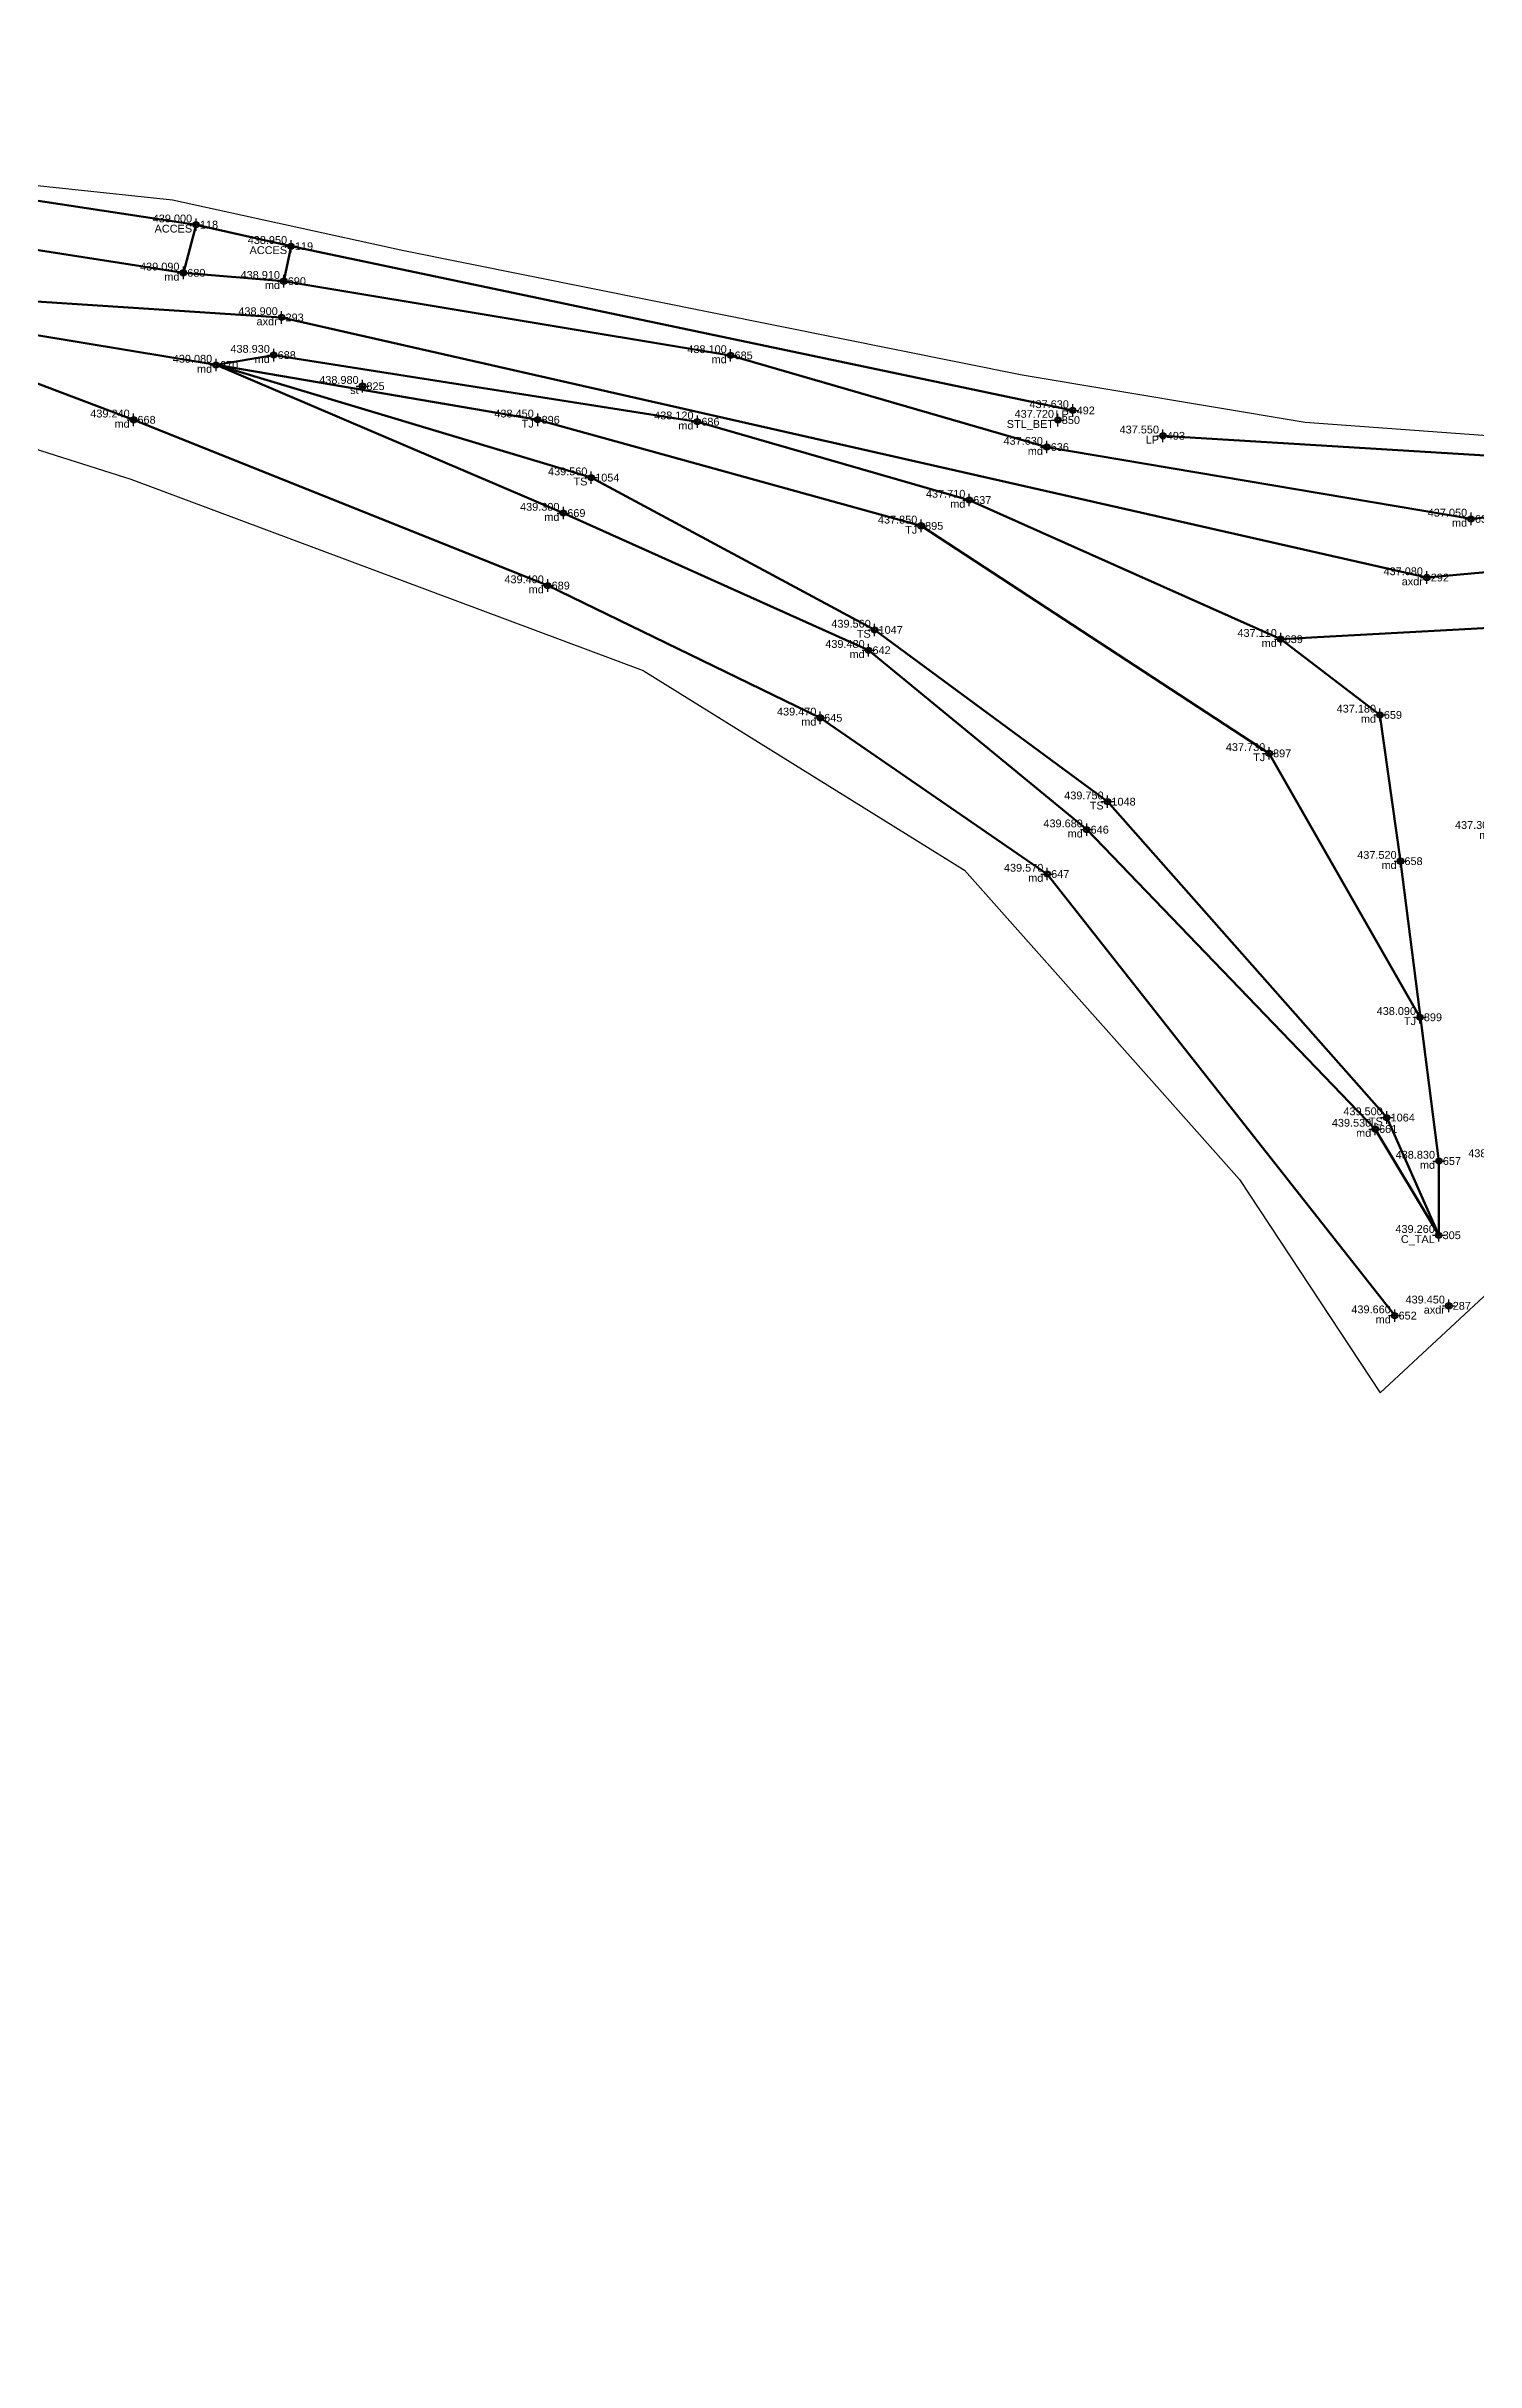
# Model space of a CAD drawing. Extents: x 396921 to 401273, y 555385 to 556691.
# Drawn here: x 396981.9 to 397027.7, y 556612.1 to 556686.3 of the extents above; entities that cross this region are included whole.
import ezdxf
from ezdxf.enums import TextEntityAlignment as Align

# ---------------------------------------------------------------- set-up
doc = ezdxf.new("R2010")
doc.units = 0
doc.header["$PDMODE"] = 34
doc.header["$PDSIZE"] = 0.2
for name, color, linetype in [('Boundary', 30, 'Continuous'), ('TOPO_CERC', 1, 'Continuous'), ('TOPO_CODE', 7, 'Continuous'), ('TOPO_ELEVATION', 7, 'Continuous'), ('TOPO_POINT_ID', 7, 'Continuous'), ('TOPO_POINTS', 7, 'Continuous'), ('TOPO_SYMBOL', 1, 'Continuous')]:
    doc.layers.add(name, color=color, linetype=linetype)
doc.layers.add('RO-LINES-LIN', color=7, linetype='Continuous', lineweight=25)
doc.styles.get("Standard").update_dxf_attribs({"font": 'arial.ttf'})

# ---------------------------------------------------------------- blocks, each defined once
blk = doc.blocks.new('PUNCTOPO')
at = {"layer": 'TOPO_CERC'}
blk.add_circle((0, 0), 0.25, dxfattribs=at)
at = {"layer": 'TOPO_SYMBOL'}
blk.add_point((0, 0), dxfattribs=at)

msp = doc.modelspace()

# ---------------------------------------------------------------- linework, layer by layer
at = {"layer": 'Boundary'}
for points in [[(397088.794, 556674.922), (397085.063, 556676.265), (397079.438, 556675.251), (397061.461, 556675.534), (397056.755, 556675.534), (397043.75, 556674.179), (397034.104, 556673.388), (397022.283, 556674.253), (397013.22, 556675.763), (396993.406, 556679.756), (396985.989, 556681.374), (396972.492, 556682.807)], [(396972.928, 556676.147), (396984.65, 556672.43), (397001.073, 556666.296), (397011.363, 556659.902), (397020.177, 556649.987), (397024.682, 556643.147), (397030.555, 556648.594), (397030.366, 556654.889), (397031.777, 556664.298), (397060.085, 556668.133), (397076.263, 556667.856), (397080.832, 556667.663), (397091.479, 556665.646)]]:
    msp.add_lwpolyline(points, dxfattribs=at)
at = {"layer": 'RO-LINES-LIN', "lineweight": 50}
for points in [[(396986.742, 556680.588, 439), (396949.063, 556686.306, 440.8)], [(396949.004, 556684.936, 440.8), (396961.194, 556683.402, 440.48), (396974.435, 556680.906, 439.8), (396986.336, 556679.046, 439.09), (396989.557, 556678.779, 438.91), (397003.873, 556676.399, 438.1), (397014.005, 556673.461, 437.63), (397027.599, 556671.16, 437.05), (397031.694, 556671.559, 436.82), (397032.959, 556671.697, 436.78), (397040.163, 556672.073, 436.25), (397045.349, 556672.44, 435.88), (397051.93, 556672.904, 435.39), (397058.366, 556673.554, 434.89), (397063.802, 556673.782, 434.47), (397086.365, 556673.234, 432.34), (397093.281, 556672.104, 431.65)], [(397422.389, 556612.098, 403.37), (397362.233, 556633.672, 407.49), (397323.4, 556647.15, 410.92), (397301.82, 556652.167, 412.53), (397288.032, 556655.693, 413.73), (397275.785, 556658.077, 414.92), (397251.177, 556662.586, 417.88), (397244.36, 556663.188, 418.67), (397232.668, 556662.459, 419.94), (397207.011, 556657.761, 422.19), (397187.117, 556655.703, 423.93), (397149.289, 556657.998, 427.68), (397124.293, 556663.588, 429.58), (397086.569, 556671.417, 432.33), (397058.919, 556672.151, 434.85), (397051.505, 556671.579, 435.43), (397026.182, 556669.28, 437.08), (396989.486, 556677.616, 438.9), (396979.834, 556678.246, 439.48), (396949.033, 556683.784, 440.81)], [(397025.152, 556645.625, 439.66), (397014.018, 556659.778, 439.57), (397006.746, 556664.784, 439.47), (396998.012, 556669.023, 439.4), (396984.741, 556674.335, 439.24), (396974.404, 556678.245, 439.79), (396960.893, 556681.172, 440.47), (396949.246, 556682.602, 440.79)], [(396989.786, 556679.898, 438.95), (396989.557, 556678.779, 438.91), (396986.336, 556679.046, 439.09), (396986.742, 556680.588, 439), (396989.786, 556679.898, 438.95)], [(397014.836, 556674.636, 437.63), (396989.786, 556679.898, 438.95)], [(396974.404, 556678.245, 439.79), (396987.385, 556676.092, 439.08)], [(397026.57, 556650.58, 438.83), (397025.339, 556660.19, 437.52), (397024.679, 556664.878, 437.18), (397021.501, 556667.304, 437.11), (397011.519, 556671.765, 437.71), (397002.809, 556674.275, 438.12), (396989.232, 556676.409, 438.93), (396987.385, 556676.092, 439.08), (396998.513, 556671.347, 439.3), (397008.293, 556666.95, 439.48), (397015.283, 556661.2, 439.68), (397024.526, 556651.605, 439.53), (397026.563, 556648.201, 439.26), (397026.57, 556650.58, 438.83)], [(396987.385, 556676.092, 439.08), (396997.69, 556674.336, 438.45), (397009.98, 556670.936, 437.85), (397021.129, 556663.645, 437.73), (397025.962, 556655.187, 438.09)], [(397026.563, 556648.201, 439.26), (397024.896, 556651.972, 439.5), (397015.95, 556662.097, 439.75), (397008.488, 556667.601, 439.56), (396999.408, 556672.482, 439.56), (396987.385, 556676.092, 439.08)], [(397031.739, 556672.964, 436.81), (397017.725, 556673.823, 437.55)], [(397021.501, 556667.304, 437.11), (397033.103, 556667.935, 436.65)]]:
    msp.add_polyline3d(points, dxfattribs=at)

# ---------------------------------------------------------------- block references
at = {"layer": 'TOPO_POINTS'}
ref = msp.add_blockref('PUNCTOPO', (396986.742, 556680.588, 439), dxfattribs=dict(at, xscale=0.25, yscale=0.25, zscale=0.25))
ref.add_attrib('POINT', '118', dxfattribs={"layer": 'TOPO_POINT_ID', "height": 0.25}).set_placement((396986.867, 556680.588, 439), align=Align.MIDDLE_LEFT)
ref.add_attrib('ELEVATION', '439.000', dxfattribs={"layer": 'TOPO_ELEVATION', "height": 0.25}).set_placement((396986.617, 556680.588, 439), align=Align.BOTTOM_RIGHT)
ref.add_attrib('CODE', 'ACCES', dxfattribs={"layer": 'TOPO_CODE', "height": 0.25}).set_placement((396986.617, 556680.588, 439), align=Align.TOP_RIGHT)
ref = msp.add_blockref('PUNCTOPO', (396989.786, 556679.898, 438.95), dxfattribs=dict(at, xscale=0.25, yscale=0.25, zscale=0.25))
ref.add_attrib('POINT', '119', dxfattribs={"layer": 'TOPO_POINT_ID', "height": 0.25}).set_placement((396989.911, 556679.898, 438.95), align=Align.MIDDLE_LEFT)
ref.add_attrib('ELEVATION', '438.950', dxfattribs={"layer": 'TOPO_ELEVATION', "height": 0.25}).set_placement((396989.661, 556679.898, 438.95), align=Align.BOTTOM_RIGHT)
ref.add_attrib('CODE', 'ACCES', dxfattribs={"layer": 'TOPO_CODE', "height": 0.25}).set_placement((396989.661, 556679.898, 438.95), align=Align.TOP_RIGHT)
ref = msp.add_blockref('PUNCTOPO', (396986.336, 556679.046, 439.09), dxfattribs=dict(at, xscale=0.25, yscale=0.25, zscale=0.25))
ref.add_attrib('POINT', '680', dxfattribs={"layer": 'TOPO_POINT_ID', "height": 0.25}).set_placement((396986.461, 556679.046, 439.09), align=Align.MIDDLE_LEFT)
ref.add_attrib('ELEVATION', '439.090', dxfattribs={"layer": 'TOPO_ELEVATION', "height": 0.25}).set_placement((396986.211, 556679.046, 439.09), align=Align.BOTTOM_RIGHT)
ref.add_attrib('CODE', 'md', dxfattribs={"layer": 'TOPO_CODE', "height": 0.25}).set_placement((396986.211, 556679.046, 439.09), align=Align.TOP_RIGHT)
ref = msp.add_blockref('PUNCTOPO', (396989.557, 556678.779, 438.91), dxfattribs=dict(at, xscale=0.25, yscale=0.25, zscale=0.25))
ref.add_attrib('POINT', '690', dxfattribs={"layer": 'TOPO_POINT_ID', "height": 0.25}).set_placement((396989.682, 556678.779, 438.91), align=Align.MIDDLE_LEFT)
ref.add_attrib('ELEVATION', '438.910', dxfattribs={"layer": 'TOPO_ELEVATION', "height": 0.25}).set_placement((396989.432, 556678.779, 438.91), align=Align.BOTTOM_RIGHT)
ref.add_attrib('CODE', 'md', dxfattribs={"layer": 'TOPO_CODE', "height": 0.25}).set_placement((396989.432, 556678.779, 438.91), align=Align.TOP_RIGHT)
ref = msp.add_blockref('PUNCTOPO', (396989.486, 556677.616, 438.9), dxfattribs=dict(at, xscale=0.25, yscale=0.25, zscale=0.25))
ref.add_attrib('POINT', '293', dxfattribs={"layer": 'TOPO_POINT_ID', "height": 0.25}).set_placement((396989.611, 556677.616, 438.9), align=Align.MIDDLE_LEFT)
ref.add_attrib('ELEVATION', '438.900', dxfattribs={"layer": 'TOPO_ELEVATION', "height": 0.25}).set_placement((396989.361, 556677.616, 438.9), align=Align.BOTTOM_RIGHT)
ref.add_attrib('CODE', 'axdr', dxfattribs={"layer": 'TOPO_CODE', "height": 0.25}).set_placement((396989.361, 556677.616, 438.9), align=Align.TOP_RIGHT)
ref = msp.add_blockref('PUNCTOPO', (396989.232, 556676.409, 438.93), dxfattribs=dict(at, xscale=0.25, yscale=0.25, zscale=0.25))
ref.add_attrib('POINT', '688', dxfattribs={"layer": 'TOPO_POINT_ID', "height": 0.25}).set_placement((396989.357, 556676.409, 438.93), align=Align.MIDDLE_LEFT)
ref.add_attrib('ELEVATION', '438.930', dxfattribs={"layer": 'TOPO_ELEVATION', "height": 0.25}).set_placement((396989.107, 556676.409, 438.93), align=Align.BOTTOM_RIGHT)
ref.add_attrib('CODE', 'md', dxfattribs={"layer": 'TOPO_CODE', "height": 0.25}).set_placement((396989.107, 556676.409, 438.93), align=Align.TOP_RIGHT)
ref = msp.add_blockref('PUNCTOPO', (397003.873, 556676.399, 438.1), dxfattribs=dict(at, xscale=0.25, yscale=0.25, zscale=0.25))
ref.add_attrib('POINT', '685', dxfattribs={"layer": 'TOPO_POINT_ID', "height": 0.25}).set_placement((397003.998, 556676.399, 438.1), align=Align.MIDDLE_LEFT)
ref.add_attrib('ELEVATION', '438.100', dxfattribs={"layer": 'TOPO_ELEVATION', "height": 0.25}).set_placement((397003.748, 556676.399, 438.1), align=Align.BOTTOM_RIGHT)
ref.add_attrib('CODE', 'md', dxfattribs={"layer": 'TOPO_CODE', "height": 0.25}).set_placement((397003.748, 556676.399, 438.1), align=Align.TOP_RIGHT)
ref = msp.add_blockref('PUNCTOPO', (396987.385, 556676.092, 439.08), dxfattribs=dict(at, xscale=0.25, yscale=0.25, zscale=0.25))
ref.add_attrib('POINT', '670', dxfattribs={"layer": 'TOPO_POINT_ID', "height": 0.25}).set_placement((396987.51, 556676.092, 439.08), align=Align.MIDDLE_LEFT)
ref.add_attrib('ELEVATION', '439.080', dxfattribs={"layer": 'TOPO_ELEVATION', "height": 0.25}).set_placement((396987.26, 556676.092, 439.08), align=Align.BOTTOM_RIGHT)
ref.add_attrib('CODE', 'md', dxfattribs={"layer": 'TOPO_CODE', "height": 0.25}).set_placement((396987.26, 556676.092, 439.08), align=Align.TOP_RIGHT)
ref = msp.add_blockref('PUNCTOPO', (396992.078, 556675.413, 438.98), dxfattribs=dict(at, xscale=0.25, yscale=0.25, zscale=0.25))
ref.add_attrib('POINT', '825', dxfattribs={"layer": 'TOPO_POINT_ID', "height": 0.25}).set_placement((396992.203, 556675.413, 438.98), align=Align.MIDDLE_LEFT)
ref.add_attrib('ELEVATION', '438.980', dxfattribs={"layer": 'TOPO_ELEVATION', "height": 0.25}).set_placement((396991.953, 556675.413, 438.98), align=Align.BOTTOM_RIGHT)
ref.add_attrib('CODE', 'st', dxfattribs={"layer": 'TOPO_CODE', "height": 0.25}).set_placement((396991.953, 556675.413, 438.98), align=Align.TOP_RIGHT)
ref = msp.add_blockref('PUNCTOPO', (396984.741, 556674.335, 439.24), dxfattribs=dict(at, xscale=0.25, yscale=0.25, zscale=0.25))
ref.add_attrib('POINT', '668', dxfattribs={"layer": 'TOPO_POINT_ID', "height": 0.25}).set_placement((396984.866, 556674.335, 439.24), align=Align.MIDDLE_LEFT)
ref.add_attrib('ELEVATION', '439.240', dxfattribs={"layer": 'TOPO_ELEVATION', "height": 0.25}).set_placement((396984.616, 556674.335, 439.24), align=Align.BOTTOM_RIGHT)
ref.add_attrib('CODE', 'md', dxfattribs={"layer": 'TOPO_CODE', "height": 0.25}).set_placement((396984.616, 556674.335, 439.24), align=Align.TOP_RIGHT)
ref = msp.add_blockref('PUNCTOPO', (396997.69, 556674.336, 438.45), dxfattribs=dict(at, xscale=0.25, yscale=0.25, zscale=0.25))
ref.add_attrib('POINT', '896', dxfattribs={"layer": 'TOPO_POINT_ID', "height": 0.25}).set_placement((396997.815, 556674.336, 438.45), align=Align.MIDDLE_LEFT)
ref.add_attrib('ELEVATION', '438.450', dxfattribs={"layer": 'TOPO_ELEVATION', "height": 0.25}).set_placement((396997.565, 556674.336, 438.45), align=Align.BOTTOM_RIGHT)
ref.add_attrib('CODE', 'TJ', dxfattribs={"layer": 'TOPO_CODE', "height": 0.25}).set_placement((396997.565, 556674.336, 438.45), align=Align.TOP_RIGHT)
ref = msp.add_blockref('PUNCTOPO', (397002.809, 556674.275, 438.12), dxfattribs=dict(at, xscale=0.25, yscale=0.25, zscale=0.25))
ref.add_attrib('POINT', '686', dxfattribs={"layer": 'TOPO_POINT_ID', "height": 0.25}).set_placement((397002.934, 556674.275, 438.12), align=Align.MIDDLE_LEFT)
ref.add_attrib('ELEVATION', '438.120', dxfattribs={"layer": 'TOPO_ELEVATION', "height": 0.25}).set_placement((397002.684, 556674.275, 438.12), align=Align.BOTTOM_RIGHT)
ref.add_attrib('CODE', 'md', dxfattribs={"layer": 'TOPO_CODE', "height": 0.25}).set_placement((397002.684, 556674.275, 438.12), align=Align.TOP_RIGHT)
ref = msp.add_blockref('PUNCTOPO', (397014.36, 556674.326, 437.72), dxfattribs=dict(at, xscale=0.25, yscale=0.25, zscale=0.25))
ref.add_attrib('POINT', '850', dxfattribs={"layer": 'TOPO_POINT_ID', "height": 0.25}).set_placement((397014.485, 556674.326, 437.72), align=Align.MIDDLE_LEFT)
ref.add_attrib('ELEVATION', '437.720', dxfattribs={"layer": 'TOPO_ELEVATION', "height": 0.25}).set_placement((397014.235, 556674.326, 437.72), align=Align.BOTTOM_RIGHT)
ref.add_attrib('CODE', 'STL_BET', dxfattribs={"layer": 'TOPO_CODE', "height": 0.25}).set_placement((397014.235, 556674.326, 437.72), align=Align.TOP_RIGHT)
ref = msp.add_blockref('PUNCTOPO', (397014.836, 556674.636, 437.63), dxfattribs=dict(at, xscale=0.25, yscale=0.25, zscale=0.25))
ref.add_attrib('POINT', '492', dxfattribs={"layer": 'TOPO_POINT_ID', "height": 0.25}).set_placement((397014.961, 556674.636, 437.63), align=Align.MIDDLE_LEFT)
ref.add_attrib('ELEVATION', '437.630', dxfattribs={"layer": 'TOPO_ELEVATION', "height": 0.25}).set_placement((397014.711, 556674.636, 437.63), align=Align.BOTTOM_RIGHT)
ref.add_attrib('CODE', 'LP', dxfattribs={"layer": 'TOPO_CODE', "height": 0.25}).set_placement((397014.711, 556674.636, 437.63), align=Align.TOP_RIGHT)
ref = msp.add_blockref('PUNCTOPO', (397014.005, 556673.461, 437.63), dxfattribs=dict(at, xscale=0.25, yscale=0.25, zscale=0.25))
ref.add_attrib('POINT', '636', dxfattribs={"layer": 'TOPO_POINT_ID', "height": 0.25}).set_placement((397014.13, 556673.461, 437.63), align=Align.MIDDLE_LEFT)
ref.add_attrib('ELEVATION', '437.630', dxfattribs={"layer": 'TOPO_ELEVATION', "height": 0.25}).set_placement((397013.88, 556673.461, 437.63), align=Align.BOTTOM_RIGHT)
ref.add_attrib('CODE', 'md', dxfattribs={"layer": 'TOPO_CODE', "height": 0.25}).set_placement((397013.88, 556673.461, 437.63), align=Align.TOP_RIGHT)
ref = msp.add_blockref('PUNCTOPO', (397017.725, 556673.823, 437.55), dxfattribs=dict(at, xscale=0.25, yscale=0.25, zscale=0.25))
ref.add_attrib('POINT', '493', dxfattribs={"layer": 'TOPO_POINT_ID', "height": 0.25}).set_placement((397017.85, 556673.823, 437.55), align=Align.MIDDLE_LEFT)
ref.add_attrib('ELEVATION', '437.550', dxfattribs={"layer": 'TOPO_ELEVATION', "height": 0.25}).set_placement((397017.6, 556673.823, 437.55), align=Align.BOTTOM_RIGHT)
ref.add_attrib('CODE', 'LP', dxfattribs={"layer": 'TOPO_CODE', "height": 0.25}).set_placement((397017.6, 556673.823, 437.55), align=Align.TOP_RIGHT)
ref = msp.add_blockref('PUNCTOPO', (396999.408, 556672.482, 439.56), dxfattribs=dict(at, xscale=0.25, yscale=0.25, zscale=0.25))
ref.add_attrib('POINT', '1054', dxfattribs={"layer": 'TOPO_POINT_ID', "height": 0.25}).set_placement((396999.533, 556672.482, 439.56), align=Align.MIDDLE_LEFT)
ref.add_attrib('ELEVATION', '439.560', dxfattribs={"layer": 'TOPO_ELEVATION', "height": 0.25}).set_placement((396999.283, 556672.482, 439.56), align=Align.BOTTOM_RIGHT)
ref.add_attrib('CODE', 'TS', dxfattribs={"layer": 'TOPO_CODE', "height": 0.25}).set_placement((396999.283, 556672.482, 439.56), align=Align.TOP_RIGHT)
ref = msp.add_blockref('PUNCTOPO', (397011.519, 556671.765, 437.71), dxfattribs=dict(at, xscale=0.25, yscale=0.25, zscale=0.25))
ref.add_attrib('POINT', '637', dxfattribs={"layer": 'TOPO_POINT_ID', "height": 0.25}).set_placement((397011.644, 556671.765, 437.71), align=Align.MIDDLE_LEFT)
ref.add_attrib('ELEVATION', '437.710', dxfattribs={"layer": 'TOPO_ELEVATION', "height": 0.25}).set_placement((397011.394, 556671.765, 437.71), align=Align.BOTTOM_RIGHT)
ref.add_attrib('CODE', 'md', dxfattribs={"layer": 'TOPO_CODE', "height": 0.25}).set_placement((397011.394, 556671.765, 437.71), align=Align.TOP_RIGHT)
ref = msp.add_blockref('PUNCTOPO', (396998.513, 556671.347, 439.3), dxfattribs=dict(at, xscale=0.25, yscale=0.25, zscale=0.25))
ref.add_attrib('POINT', '669', dxfattribs={"layer": 'TOPO_POINT_ID', "height": 0.25}).set_placement((396998.638, 556671.347, 439.3), align=Align.MIDDLE_LEFT)
ref.add_attrib('ELEVATION', '439.300', dxfattribs={"layer": 'TOPO_ELEVATION', "height": 0.25}).set_placement((396998.388, 556671.347, 439.3), align=Align.BOTTOM_RIGHT)
ref.add_attrib('CODE', 'md', dxfattribs={"layer": 'TOPO_CODE', "height": 0.25}).set_placement((396998.388, 556671.347, 439.3), align=Align.TOP_RIGHT)
ref = msp.add_blockref('PUNCTOPO', (397027.599, 556671.16, 437.05), dxfattribs=dict(at, xscale=0.25, yscale=0.25, zscale=0.25))
ref.add_attrib('POINT', '638', dxfattribs={"layer": 'TOPO_POINT_ID', "height": 0.25}).set_placement((397027.724, 556671.16, 437.05), align=Align.MIDDLE_LEFT)
ref.add_attrib('ELEVATION', '437.050', dxfattribs={"layer": 'TOPO_ELEVATION', "height": 0.25}).set_placement((397027.474, 556671.16, 437.05), align=Align.BOTTOM_RIGHT)
ref.add_attrib('CODE', 'md', dxfattribs={"layer": 'TOPO_CODE', "height": 0.25}).set_placement((397027.474, 556671.16, 437.05), align=Align.TOP_RIGHT)
ref = msp.add_blockref('PUNCTOPO', (397009.98, 556670.936, 437.85), dxfattribs=dict(at, xscale=0.25, yscale=0.25, zscale=0.25))
ref.add_attrib('POINT', '895', dxfattribs={"layer": 'TOPO_POINT_ID', "height": 0.25}).set_placement((397010.105, 556670.936, 437.85), align=Align.MIDDLE_LEFT)
ref.add_attrib('ELEVATION', '437.850', dxfattribs={"layer": 'TOPO_ELEVATION', "height": 0.25}).set_placement((397009.855, 556670.936, 437.85), align=Align.BOTTOM_RIGHT)
ref.add_attrib('CODE', 'TJ', dxfattribs={"layer": 'TOPO_CODE', "height": 0.25}).set_placement((397009.855, 556670.936, 437.85), align=Align.TOP_RIGHT)
ref = msp.add_blockref('PUNCTOPO', (396998.012, 556669.023, 439.4), dxfattribs=dict(at, xscale=0.25, yscale=0.25, zscale=0.25))
ref.add_attrib('POINT', '689', dxfattribs={"layer": 'TOPO_POINT_ID', "height": 0.25}).set_placement((396998.137, 556669.023, 439.4), align=Align.MIDDLE_LEFT)
ref.add_attrib('ELEVATION', '439.400', dxfattribs={"layer": 'TOPO_ELEVATION', "height": 0.25}).set_placement((396997.887, 556669.023, 439.4), align=Align.BOTTOM_RIGHT)
ref.add_attrib('CODE', 'md', dxfattribs={"layer": 'TOPO_CODE', "height": 0.25}).set_placement((396997.887, 556669.023, 439.4), align=Align.TOP_RIGHT)
ref = msp.add_blockref('PUNCTOPO', (397026.182, 556669.28, 437.08), dxfattribs=dict(at, xscale=0.25, yscale=0.25, zscale=0.25))
ref.add_attrib('POINT', '292', dxfattribs={"layer": 'TOPO_POINT_ID', "height": 0.25}).set_placement((397026.307, 556669.28, 437.08), align=Align.MIDDLE_LEFT)
ref.add_attrib('ELEVATION', '437.080', dxfattribs={"layer": 'TOPO_ELEVATION', "height": 0.25}).set_placement((397026.057, 556669.28, 437.08), align=Align.BOTTOM_RIGHT)
ref.add_attrib('CODE', 'axdr', dxfattribs={"layer": 'TOPO_CODE', "height": 0.25}).set_placement((397026.057, 556669.28, 437.08), align=Align.TOP_RIGHT)
ref = msp.add_blockref('PUNCTOPO', (397008.488, 556667.601, 439.56), dxfattribs=dict(at, xscale=0.25, yscale=0.25, zscale=0.25))
ref.add_attrib('POINT', '1047', dxfattribs={"layer": 'TOPO_POINT_ID', "height": 0.25}).set_placement((397008.613, 556667.601, 439.56), align=Align.MIDDLE_LEFT)
ref.add_attrib('ELEVATION', '439.560', dxfattribs={"layer": 'TOPO_ELEVATION', "height": 0.25}).set_placement((397008.363, 556667.601, 439.56), align=Align.BOTTOM_RIGHT)
ref.add_attrib('CODE', 'TS', dxfattribs={"layer": 'TOPO_CODE', "height": 0.25}).set_placement((397008.363, 556667.601, 439.56), align=Align.TOP_RIGHT)
ref = msp.add_blockref('PUNCTOPO', (397021.501, 556667.304, 437.11), dxfattribs=dict(at, xscale=0.25, yscale=0.25, zscale=0.25))
ref.add_attrib('POINT', '639', dxfattribs={"layer": 'TOPO_POINT_ID', "height": 0.25}).set_placement((397021.626, 556667.304, 437.11), align=Align.MIDDLE_LEFT)
ref.add_attrib('ELEVATION', '437.110', dxfattribs={"layer": 'TOPO_ELEVATION', "height": 0.25}).set_placement((397021.376, 556667.304, 437.11), align=Align.BOTTOM_RIGHT)
ref.add_attrib('CODE', 'md', dxfattribs={"layer": 'TOPO_CODE', "height": 0.25}).set_placement((397021.376, 556667.304, 437.11), align=Align.TOP_RIGHT)
ref = msp.add_blockref('PUNCTOPO', (397008.293, 556666.95, 439.48), dxfattribs=dict(at, xscale=0.25, yscale=0.25, zscale=0.25))
ref.add_attrib('POINT', '642', dxfattribs={"layer": 'TOPO_POINT_ID', "height": 0.25}).set_placement((397008.418, 556666.95, 439.48), align=Align.MIDDLE_LEFT)
ref.add_attrib('ELEVATION', '439.480', dxfattribs={"layer": 'TOPO_ELEVATION', "height": 0.25}).set_placement((397008.168, 556666.95, 439.48), align=Align.BOTTOM_RIGHT)
ref.add_attrib('CODE', 'md', dxfattribs={"layer": 'TOPO_CODE', "height": 0.25}).set_placement((397008.168, 556666.95, 439.48), align=Align.TOP_RIGHT)
ref = msp.add_blockref('PUNCTOPO', (397006.746, 556664.784, 439.47), dxfattribs=dict(at, xscale=0.25, yscale=0.25, zscale=0.25))
ref.add_attrib('POINT', '645', dxfattribs={"layer": 'TOPO_POINT_ID', "height": 0.25}).set_placement((397006.871, 556664.784, 439.47), align=Align.MIDDLE_LEFT)
ref.add_attrib('ELEVATION', '439.470', dxfattribs={"layer": 'TOPO_ELEVATION', "height": 0.25}).set_placement((397006.621, 556664.784, 439.47), align=Align.BOTTOM_RIGHT)
ref.add_attrib('CODE', 'md', dxfattribs={"layer": 'TOPO_CODE', "height": 0.25}).set_placement((397006.621, 556664.784, 439.47), align=Align.TOP_RIGHT)
ref = msp.add_blockref('PUNCTOPO', (397024.679, 556664.878, 437.18), dxfattribs=dict(at, xscale=0.25, yscale=0.25, zscale=0.25))
ref.add_attrib('POINT', '659', dxfattribs={"layer": 'TOPO_POINT_ID', "height": 0.25}).set_placement((397024.804, 556664.878, 437.18), align=Align.MIDDLE_LEFT)
ref.add_attrib('ELEVATION', '437.180', dxfattribs={"layer": 'TOPO_ELEVATION', "height": 0.25}).set_placement((397024.554, 556664.878, 437.18), align=Align.BOTTOM_RIGHT)
ref.add_attrib('CODE', 'md', dxfattribs={"layer": 'TOPO_CODE', "height": 0.25}).set_placement((397024.554, 556664.878, 437.18), align=Align.TOP_RIGHT)
ref = msp.add_blockref('PUNCTOPO', (397021.129, 556663.645, 437.73), dxfattribs=dict(at, xscale=0.25, yscale=0.25, zscale=0.25))
ref.add_attrib('POINT', '897', dxfattribs={"layer": 'TOPO_POINT_ID', "height": 0.25}).set_placement((397021.254, 556663.645, 437.73), align=Align.MIDDLE_LEFT)
ref.add_attrib('ELEVATION', '437.730', dxfattribs={"layer": 'TOPO_ELEVATION', "height": 0.25}).set_placement((397021.004, 556663.645, 437.73), align=Align.BOTTOM_RIGHT)
ref.add_attrib('CODE', 'TJ', dxfattribs={"layer": 'TOPO_CODE', "height": 0.25}).set_placement((397021.004, 556663.645, 437.73), align=Align.TOP_RIGHT)
ref = msp.add_blockref('PUNCTOPO', (397015.95, 556662.097, 439.75), dxfattribs=dict(at, xscale=0.25, yscale=0.25, zscale=0.25))
ref.add_attrib('POINT', '1048', dxfattribs={"layer": 'TOPO_POINT_ID', "height": 0.25}).set_placement((397016.075, 556662.097, 439.75), align=Align.MIDDLE_LEFT)
ref.add_attrib('ELEVATION', '439.750', dxfattribs={"layer": 'TOPO_ELEVATION', "height": 0.25}).set_placement((397015.825, 556662.097, 439.75), align=Align.BOTTOM_RIGHT)
ref.add_attrib('CODE', 'TS', dxfattribs={"layer": 'TOPO_CODE', "height": 0.25}).set_placement((397015.825, 556662.097, 439.75), align=Align.TOP_RIGHT)
ref = msp.add_blockref('PUNCTOPO', (397015.283, 556661.2, 439.68), dxfattribs=dict(at, xscale=0.25, yscale=0.25, zscale=0.25))
ref.add_attrib('POINT', '646', dxfattribs={"layer": 'TOPO_POINT_ID', "height": 0.25}).set_placement((397015.408, 556661.2, 439.68), align=Align.MIDDLE_LEFT)
ref.add_attrib('ELEVATION', '439.680', dxfattribs={"layer": 'TOPO_ELEVATION', "height": 0.25}).set_placement((397015.158, 556661.2, 439.68), align=Align.BOTTOM_RIGHT)
ref.add_attrib('CODE', 'md', dxfattribs={"layer": 'TOPO_CODE', "height": 0.25}).set_placement((397015.158, 556661.2, 439.68), align=Align.TOP_RIGHT)
ref = msp.add_blockref('PUNCTOPO', (397028.471, 556661.149, 437.3), dxfattribs=dict(at, xscale=0.25, yscale=0.25, zscale=0.25))
ref.add_attrib('POINT', '653', dxfattribs={"layer": 'TOPO_POINT_ID', "height": 0.25}).set_placement((397028.596, 556661.149, 437.3), align=Align.MIDDLE_LEFT)
ref.add_attrib('ELEVATION', '437.300', dxfattribs={"layer": 'TOPO_ELEVATION', "height": 0.25}).set_placement((397028.346, 556661.149, 437.3), align=Align.BOTTOM_RIGHT)
ref.add_attrib('CODE', 'md', dxfattribs={"layer": 'TOPO_CODE', "height": 0.25}).set_placement((397028.346, 556661.149, 437.3), align=Align.TOP_RIGHT)
ref = msp.add_blockref('PUNCTOPO', (397025.339, 556660.19, 437.52), dxfattribs=dict(at, xscale=0.25, yscale=0.25, zscale=0.25))
ref.add_attrib('POINT', '658', dxfattribs={"layer": 'TOPO_POINT_ID', "height": 0.25}).set_placement((397025.464, 556660.19, 437.52), align=Align.MIDDLE_LEFT)
ref.add_attrib('ELEVATION', '437.520', dxfattribs={"layer": 'TOPO_ELEVATION', "height": 0.25}).set_placement((397025.214, 556660.19, 437.52), align=Align.BOTTOM_RIGHT)
ref.add_attrib('CODE', 'md', dxfattribs={"layer": 'TOPO_CODE', "height": 0.25}).set_placement((397025.214, 556660.19, 437.52), align=Align.TOP_RIGHT)
ref = msp.add_blockref('PUNCTOPO', (397014.018, 556659.778, 439.57), dxfattribs=dict(at, xscale=0.25, yscale=0.25, zscale=0.25))
ref.add_attrib('POINT', '647', dxfattribs={"layer": 'TOPO_POINT_ID', "height": 0.25}).set_placement((397014.143, 556659.778, 439.57), align=Align.MIDDLE_LEFT)
ref.add_attrib('ELEVATION', '439.570', dxfattribs={"layer": 'TOPO_ELEVATION', "height": 0.25}).set_placement((397013.893, 556659.778, 439.57), align=Align.BOTTOM_RIGHT)
ref.add_attrib('CODE', 'md', dxfattribs={"layer": 'TOPO_CODE', "height": 0.25}).set_placement((397013.893, 556659.778, 439.57), align=Align.TOP_RIGHT)
ref = msp.add_blockref('PUNCTOPO', (397025.962, 556655.187, 438.09), dxfattribs=dict(at, xscale=0.25, yscale=0.25, zscale=0.25))
ref.add_attrib('POINT', '899', dxfattribs={"layer": 'TOPO_POINT_ID', "height": 0.25}).set_placement((397026.087, 556655.187, 438.09), align=Align.MIDDLE_LEFT)
ref.add_attrib('ELEVATION', '438.090', dxfattribs={"layer": 'TOPO_ELEVATION', "height": 0.25}).set_placement((397025.837, 556655.187, 438.09), align=Align.BOTTOM_RIGHT)
ref.add_attrib('CODE', 'TJ', dxfattribs={"layer": 'TOPO_CODE', "height": 0.25}).set_placement((397025.837, 556655.187, 438.09), align=Align.TOP_RIGHT)
ref = msp.add_blockref('PUNCTOPO', (397024.896, 556651.972, 439.5), dxfattribs=dict(at, xscale=0.25, yscale=0.25, zscale=0.25))
ref.add_attrib('POINT', '1064', dxfattribs={"layer": 'TOPO_POINT_ID', "height": 0.25}).set_placement((397025.021, 556651.972, 439.5), align=Align.MIDDLE_LEFT)
ref.add_attrib('ELEVATION', '439.500', dxfattribs={"layer": 'TOPO_ELEVATION', "height": 0.25}).set_placement((397024.771, 556651.972, 439.5), align=Align.BOTTOM_RIGHT)
ref.add_attrib('CODE', 'TS', dxfattribs={"layer": 'TOPO_CODE', "height": 0.25}).set_placement((397024.771, 556651.972, 439.5), align=Align.TOP_RIGHT)
ref = msp.add_blockref('PUNCTOPO', (397024.526, 556651.605, 439.53), dxfattribs=dict(at, xscale=0.25, yscale=0.25, zscale=0.25))
ref.add_attrib('POINT', '661', dxfattribs={"layer": 'TOPO_POINT_ID', "height": 0.25}).set_placement((397024.651, 556651.605, 439.53), align=Align.MIDDLE_LEFT)
ref.add_attrib('ELEVATION', '439.530', dxfattribs={"layer": 'TOPO_ELEVATION', "height": 0.25}).set_placement((397024.401, 556651.605, 439.53), align=Align.BOTTOM_RIGHT)
ref.add_attrib('CODE', 'md', dxfattribs={"layer": 'TOPO_CODE', "height": 0.25}).set_placement((397024.401, 556651.605, 439.53), align=Align.TOP_RIGHT)
ref = msp.add_blockref('PUNCTOPO', (397026.57, 556650.58, 438.83), dxfattribs=dict(at, xscale=0.25, yscale=0.25, zscale=0.25))
ref.add_attrib('POINT', '657', dxfattribs={"layer": 'TOPO_POINT_ID', "height": 0.25}).set_placement((397026.695, 556650.58, 438.83), align=Align.MIDDLE_LEFT)
ref.add_attrib('ELEVATION', '438.830', dxfattribs={"layer": 'TOPO_ELEVATION', "height": 0.25}).set_placement((397026.445, 556650.58, 438.83), align=Align.BOTTOM_RIGHT)
ref.add_attrib('CODE', 'md', dxfattribs={"layer": 'TOPO_CODE', "height": 0.25}).set_placement((397026.445, 556650.58, 438.83), align=Align.TOP_RIGHT)
ref = msp.add_blockref('PUNCTOPO', (397028.897, 556650.628, 438.87), dxfattribs=dict(at, xscale=0.25, yscale=0.25, zscale=0.25))
ref.add_attrib('POINT', '651', dxfattribs={"layer": 'TOPO_POINT_ID', "height": 0.25}).set_placement((397029.022, 556650.628, 438.87), align=Align.MIDDLE_LEFT)
ref.add_attrib('ELEVATION', '438.870', dxfattribs={"layer": 'TOPO_ELEVATION', "height": 0.25}).set_placement((397028.772, 556650.628, 438.87), align=Align.BOTTOM_RIGHT)
ref.add_attrib('CODE', 'md', dxfattribs={"layer": 'TOPO_CODE', "height": 0.25}).set_placement((397028.772, 556650.628, 438.87), align=Align.TOP_RIGHT)
ref = msp.add_blockref('PUNCTOPO', (397026.563, 556648.201, 439.26), dxfattribs=dict(at, xscale=0.25, yscale=0.25, zscale=0.25))
ref.add_attrib('POINT', '305', dxfattribs={"layer": 'TOPO_POINT_ID', "height": 0.25}).set_placement((397026.688, 556648.201, 439.26), align=Align.MIDDLE_LEFT)
ref.add_attrib('ELEVATION', '439.260', dxfattribs={"layer": 'TOPO_ELEVATION', "height": 0.25}).set_placement((397026.438, 556648.201, 439.26), align=Align.BOTTOM_RIGHT)
ref.add_attrib('CODE', 'C_TAL', dxfattribs={"layer": 'TOPO_CODE', "height": 0.25}).set_placement((397026.438, 556648.201, 439.26), align=Align.TOP_RIGHT)
ref = msp.add_blockref('PUNCTOPO', (397026.887, 556645.939, 439.45), dxfattribs=dict(at, xscale=0.25, yscale=0.25, zscale=0.25))
ref.add_attrib('POINT', '287', dxfattribs={"layer": 'TOPO_POINT_ID', "height": 0.25}).set_placement((397027.012, 556645.939, 439.45), align=Align.MIDDLE_LEFT)
ref.add_attrib('ELEVATION', '439.450', dxfattribs={"layer": 'TOPO_ELEVATION', "height": 0.25}).set_placement((397026.762, 556645.939, 439.45), align=Align.BOTTOM_RIGHT)
ref.add_attrib('CODE', 'axdr', dxfattribs={"layer": 'TOPO_CODE', "height": 0.25}).set_placement((397026.762, 556645.939, 439.45), align=Align.TOP_RIGHT)
ref = msp.add_blockref('PUNCTOPO', (397025.152, 556645.625, 439.66), dxfattribs=dict(at, xscale=0.25, yscale=0.25, zscale=0.25))
ref.add_attrib('POINT', '652', dxfattribs={"layer": 'TOPO_POINT_ID', "height": 0.25}).set_placement((397025.277, 556645.625, 439.66), align=Align.MIDDLE_LEFT)
ref.add_attrib('ELEVATION', '439.660', dxfattribs={"layer": 'TOPO_ELEVATION', "height": 0.25}).set_placement((397025.027, 556645.625, 439.66), align=Align.BOTTOM_RIGHT)
ref.add_attrib('CODE', 'md', dxfattribs={"layer": 'TOPO_CODE', "height": 0.25}).set_placement((397025.027, 556645.625, 439.66), align=Align.TOP_RIGHT)

doc.saveas('drawing.dxf')
